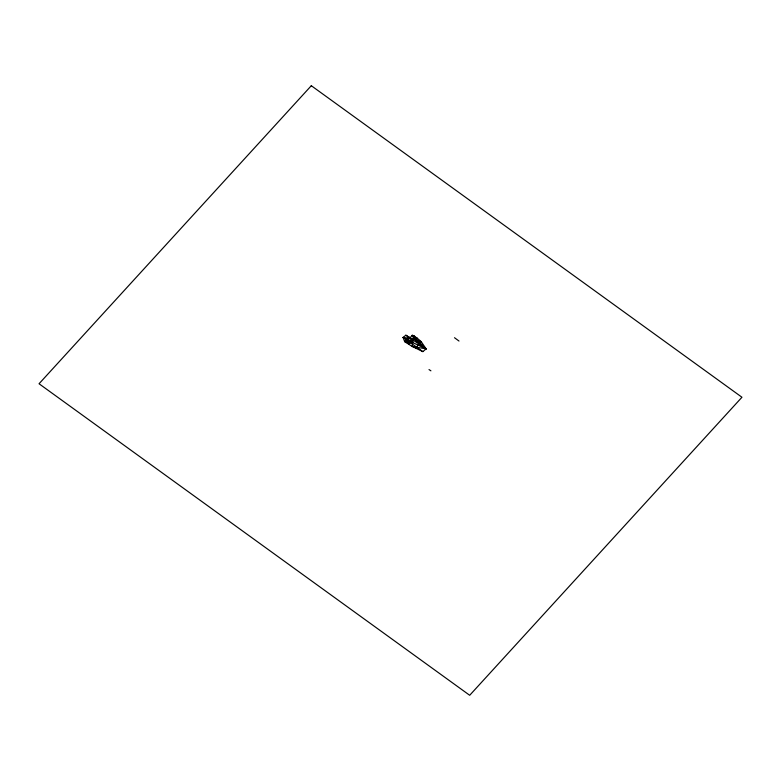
<?xml version="1.0" encoding="UTF-8"?>
<svg xmlns="http://www.w3.org/2000/svg" width="781" height="781" viewBox="0 0 781 781"><rect width="100%" height="100%" fill="white"/><g stroke="black" fill="none" stroke-linecap="round" stroke-linejoin="round"><path stroke-width="1.17" d="M406.052 342.547L412.192 335.332L414.506 335.771M415.472 337.089L408.863 344.333M408.795 336.962L404.675 341.668L412.261 346.491L422.853 351.635L426.114 348.863L421.252 341.727L416.829 337.812L412.192 335.332L413.92 338.895L426.114 348.863L412.261 346.491L412.612 342.527L413.92 338.895L416.829 337.812M415.512 348.072L421.252 341.727L413.92 338.895L403.074 337.441L404.675 341.668L412.612 342.527L426.114 348.863L412.192 335.332M407.438 343.425L411.733 338.72L405.856 335.215L403.074 337.441L422.853 351.635M403.074 337.441L412.612 342.527L411.733 338.72M429.013 369.559L430.907 370.829M405.856 335.215L426.114 348.863M454.513 337.724L458.994 341.033M311.307 85.715L39.05 383.754L469.693 695.285L741.95 397.246L311.307 85.715"/></g></svg>
